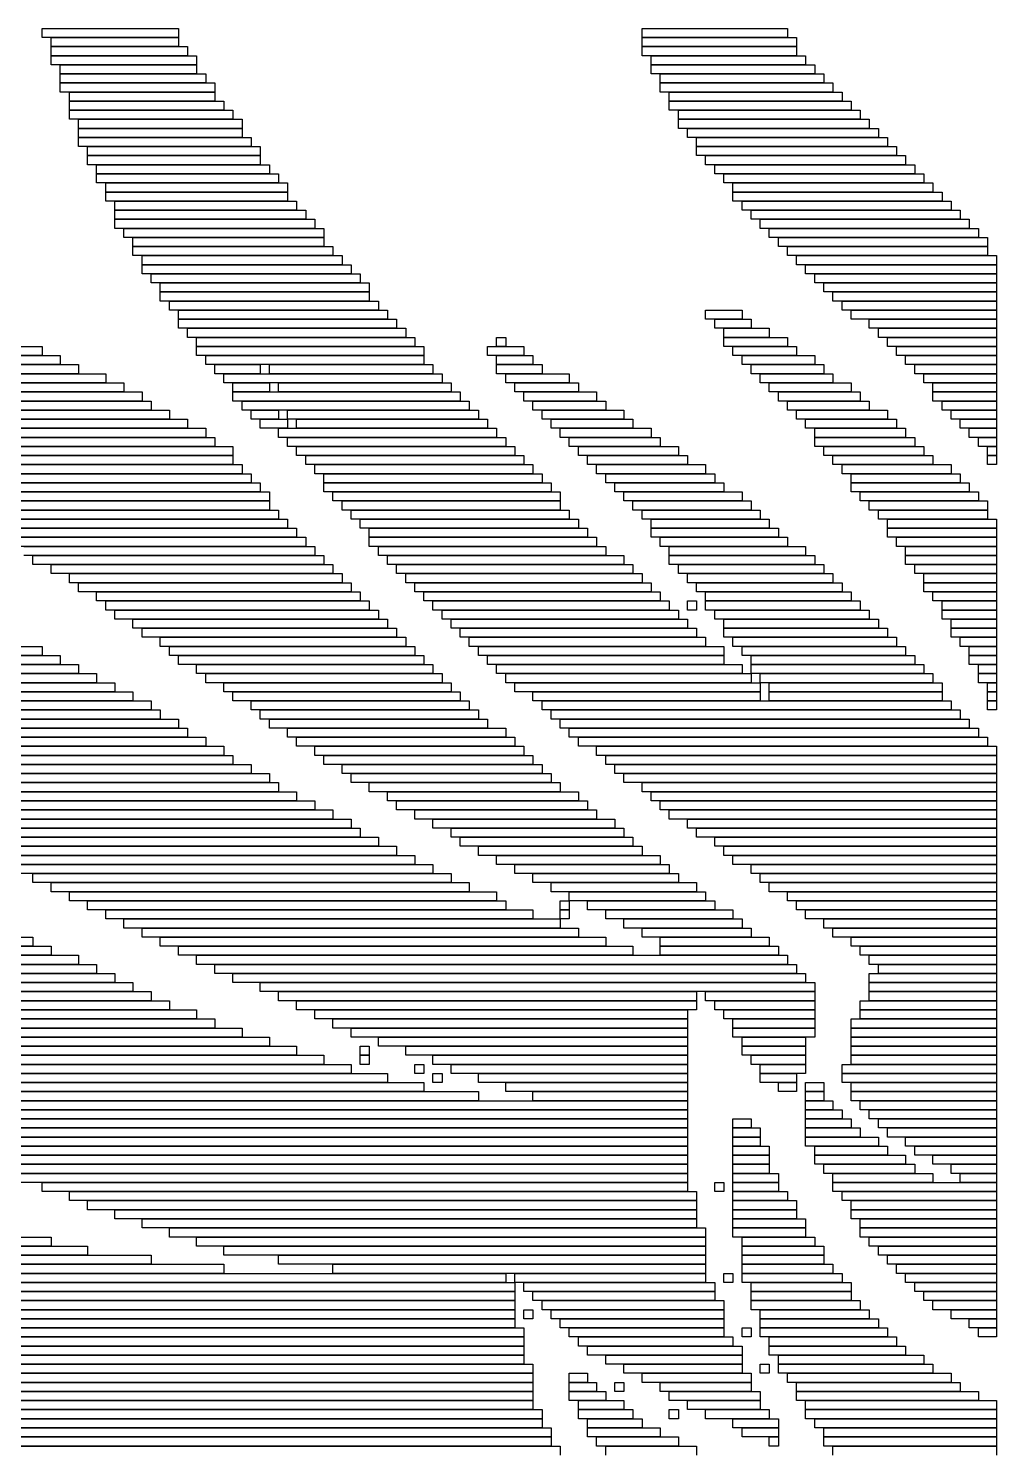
# Model space of a CAD drawing. Extents: x 394 to 649, y 295 to 744.
# Drawn here: x 542.5 to 649, y 587.5 to 744 of the extents above; entities that cross this region are included whole.
import ezdxf

# ---------------------------------------------------------------- set-up
doc = ezdxf.new("R2010")
doc.units = 0

msp = doc.modelspace()

# ---------------------------------------------------------------- linework, layer by layer
for p, q in [((544, 744), (559, 744)), ((544, 743), (544, 744)), ((559, 744), (559, 743)), ((610, 744), (626, 744)), ((610, 743), (610, 744)), ((626, 744), (626, 743)), ((559, 743), (544, 743)), ((545, 743), (559, 743)), ((545, 742), (545, 743)), ((559, 742), (545, 742)), ((545, 742), (560, 742)), ((545, 741), (545, 742)), ((559, 743), (559, 742)), ((560, 742), (560, 741)), ((626, 743), (610, 743)), ((610, 743), (627, 743)), ((610, 742), (610, 743)), ((627, 742), (610, 742)), ((610, 742), (627, 742)), ((610, 741), (610, 742)), ((627, 743), (627, 742)), ((627, 742), (627, 741)), ((560, 741), (545, 741)), ((545, 741), (561, 741)), ((545, 740), (545, 741)), ((561, 741), (561, 740)), ((627, 741), (610, 741)), ((611, 741), (628, 741)), ((611, 740), (611, 741)), ((628, 741), (628, 740)), ((561, 740), (545, 740)), ((546, 740), (561, 740)), ((546, 739), (546, 740)), ((561, 739), (546, 739)), ((546, 739), (562, 739)), ((546, 738), (546, 739)), ((561, 740), (561, 739)), ((562, 739), (562, 738)), ((628, 740), (611, 740)), ((611, 740), (629, 740)), ((611, 739), (611, 740)), ((629, 739), (611, 739)), ((612, 739), (630, 739)), ((612, 738), (612, 739)), ((629, 740), (629, 739)), ((630, 739), (630, 738)), ((562, 738), (546, 738)), ((546, 738), (563, 738)), ((546, 737), (546, 738)), ((563, 738), (563, 737)), ((630, 738), (612, 738)), ((612, 738), (631, 738)), ((612, 737), (612, 738)), ((631, 738), (631, 737)), ((563, 737), (546, 737)), ((547, 737), (563, 737)), ((547, 736), (547, 737)), ((563, 736), (547, 736)), ((547, 736), (564, 736)), ((547, 735), (547, 736)), ((563, 737), (563, 736)), ((564, 736), (564, 735)), ((631, 737), (612, 737)), ((613, 737), (632, 737)), ((613, 736), (613, 737)), ((632, 736), (613, 736)), ((613, 736), (633, 736)), ((613, 735), (613, 736)), ((632, 737), (632, 736)), ((633, 736), (633, 735)), ((564, 735), (547, 735)), ((547, 735), (565, 735)), ((547, 734), (547, 735)), ((565, 734), (547, 734)), ((548, 734), (566, 734)), ((548, 733), (548, 734)), ((565, 735), (565, 734)), ((566, 734), (566, 733)), ((633, 735), (613, 735)), ((614, 735), (634, 735)), ((614, 734), (614, 735)), ((634, 734), (614, 734)), ((614, 734), (635, 734)), ((614, 733), (614, 734)), ((634, 735), (634, 734)), ((635, 734), (635, 733)), ((566, 733), (548, 733)), ((548, 733), (566, 733)), ((548, 732), (548, 733)), ((566, 733), (566, 732)), ((635, 733), (614, 733)), ((615, 733), (636, 733)), ((615, 732), (615, 733)), ((636, 733), (636, 732)), ((566, 732), (548, 732)), ((548, 732), (567, 732)), ((548, 731), (548, 732)), ((567, 731), (548, 731)), ((549, 731), (568, 731)), ((549, 730), (549, 731)), ((567, 732), (567, 731)), ((568, 731), (568, 730)), ((636, 732), (615, 732)), ((616, 732), (637, 732)), ((616, 731), (616, 732)), ((637, 731), (616, 731)), ((616, 731), (638, 731)), ((616, 730), (616, 731)), ((637, 732), (637, 731)), ((638, 731), (638, 730)), ((568, 730), (549, 730)), ((549, 730), (568, 730)), ((549, 729), (549, 730)), ((568, 730), (568, 729)), ((638, 730), (616, 730)), ((617, 730), (639, 730)), ((617, 729), (617, 730)), ((639, 730), (639, 729)), ((568, 729), (549, 729)), ((550, 729), (569, 729)), ((550, 728), (550, 729)), ((569, 728), (550, 728)), ((550, 728), (570, 728)), ((550, 727), (550, 728)), ((569, 729), (569, 728)), ((570, 728), (570, 727)), ((639, 729), (617, 729)), ((618, 729), (640, 729)), ((618, 728), (618, 729)), ((640, 728), (618, 728)), ((619, 728), (641, 728)), ((619, 727), (619, 728)), ((640, 729), (640, 728)), ((641, 728), (641, 727)), ((570, 727), (550, 727)), ((551, 727), (571, 727)), ((551, 726), (551, 727)), ((571, 727), (571, 726)), ((641, 727), (619, 727)), ((620, 727), (642, 727)), ((620, 726), (620, 727)), ((642, 727), (642, 726)), ((571, 726), (551, 726)), ((551, 726), (571, 726)), ((551, 725), (551, 726)), ((571, 725), (551, 725)), ((552, 725), (572, 725)), ((552, 724), (552, 725)), ((571, 726), (571, 725)), ((572, 725), (572, 724)), ((642, 726), (620, 726)), ((620, 726), (643, 726)), ((620, 725), (620, 726)), ((643, 725), (620, 725)), ((621, 725), (644, 725)), ((621, 724), (621, 725)), ((643, 726), (643, 725)), ((644, 725), (644, 724)), ((572, 724), (552, 724)), ((552, 724), (573, 724)), ((552, 723), (552, 724)), ((573, 724), (573, 723)), ((644, 724), (621, 724)), ((622, 724), (645, 724)), ((622, 723), (622, 724)), ((645, 724), (645, 723)), ((573, 723), (552, 723)), ((552, 723), (574, 723)), ((552, 722), (552, 723)), ((574, 722), (552, 722)), ((553, 722), (575, 722)), ((553, 721), (553, 722)), ((574, 723), (574, 722)), ((575, 722), (575, 721)), ((645, 723), (622, 723)), ((623, 723), (646, 723)), ((623, 722), (623, 723)), ((646, 722), (623, 722)), ((624, 722), (647, 722)), ((624, 721), (624, 722)), ((646, 723), (646, 722)), ((647, 722), (647, 721)), ((575, 721), (553, 721)), ((554, 721), (575, 721)), ((554, 720), (554, 721)), ((575, 720), (554, 720)), ((554, 720), (576, 720)), ((554, 719), (554, 720)), ((575, 721), (575, 720)), ((576, 720), (576, 719)), ((647, 721), (624, 721)), ((625, 721), (648, 721)), ((625, 720), (625, 721)), ((648, 720), (625, 720)), ((626, 720), (648, 720)), ((626, 719), (626, 720)), ((648, 721), (648, 720)), ((648, 720), (648, 719)), ((576, 719), (554, 719)), ((555, 719), (577, 719)), ((555, 718), (555, 719)), ((577, 719), (577, 718)), ((648, 719), (626, 719)), ((627, 719), (649, 719)), ((627, 718), (627, 719)), ((649, 719), (649, 718)), ((577, 718), (555, 718)), ((555, 718), (578, 718)), ((555, 717), (555, 718)), ((578, 717), (555, 717)), ((556, 717), (579, 717)), ((556, 716), (556, 717)), ((578, 718), (578, 717)), ((579, 717), (579, 716)), ((649, 718), (627, 718)), ((628, 718), (649, 718)), ((628, 717), (628, 718)), ((649, 717), (628, 717)), ((629, 717), (649, 717)), ((629, 716), (629, 717)), ((649, 718), (649, 717)), ((649, 717), (649, 716)), ((579, 716), (556, 716)), ((557, 716), (580, 716)), ((557, 715), (557, 716)), ((580, 716), (580, 715)), ((649, 716), (629, 716)), ((630, 716), (649, 716)), ((630, 715), (630, 716)), ((649, 716), (649, 715)), ((580, 715), (557, 715)), ((557, 715), (580, 715)), ((557, 714), (557, 715)), ((580, 714), (557, 714)), ((558, 714), (581, 714)), ((558, 713), (558, 714)), ((580, 715), (580, 714)), ((581, 714), (581, 713)), ((649, 715), (630, 715)), ((631, 715), (649, 715)), ((631, 714), (631, 715)), ((649, 714), (631, 714)), ((632, 714), (649, 714)), ((632, 713), (632, 714)), ((649, 715), (649, 714)), ((649, 714), (649, 713)), ((581, 713), (558, 713)), ((559, 713), (582, 713)), ((559, 712), (559, 713)), ((582, 713), (582, 712)), ((617, 713), (621, 713)), ((617, 712), (617, 713)), ((621, 713), (621, 712)), ((649, 713), (632, 713)), ((633, 713), (649, 713)), ((633, 712), (633, 713)), ((649, 713), (649, 712)), ((582, 712), (559, 712)), ((559, 712), (583, 712)), ((559, 711), (559, 712)), ((583, 711), (559, 711)), ((560, 711), (584, 711)), ((560, 710), (560, 711)), ((583, 712), (583, 711)), ((584, 711), (584, 710)), ((621, 712), (617, 712)), ((618, 712), (622, 712)), ((618, 711), (618, 712)), ((622, 711), (618, 711)), ((619, 711), (624, 711)), ((619, 710), (619, 711)), ((622, 712), (622, 711)), ((624, 711), (624, 710)), ((649, 712), (633, 712)), ((635, 712), (649, 712)), ((635, 711), (635, 712)), ((649, 711), (635, 711)), ((636, 711), (649, 711)), ((636, 710), (636, 711)), ((649, 712), (649, 711)), ((649, 711), (649, 710)), ((503, 709), (544, 709)), ((544, 709), (544, 708)), ((584, 710), (560, 710)), ((561, 710), (585, 710)), ((561, 709), (561, 710)), ((585, 709), (561, 709)), ((561, 709), (586, 709)), ((561, 708), (561, 709)), ((585, 710), (585, 709)), ((586, 709), (586, 708)), ((593, 709), (597, 709)), ((593, 708), (593, 709)), ((594, 710), (595, 710)), ((594, 709), (594, 710)), ((595, 709), (594, 709)), ((595, 710), (595, 709)), ((597, 709), (597, 708)), ((624, 710), (619, 710)), ((619, 710), (626, 710)), ((619, 709), (619, 710)), ((626, 709), (619, 709)), ((620, 709), (627, 709)), ((620, 708), (620, 709)), ((626, 710), (626, 709)), ((627, 709), (627, 708)), ((649, 710), (636, 710)), ((637, 710), (649, 710)), ((637, 709), (637, 710)), ((649, 709), (637, 709)), ((638, 709), (649, 709)), ((638, 708), (638, 709)), ((649, 710), (649, 709)), ((649, 709), (649, 708)), ((544, 708), (503, 708)), ((505, 708), (546, 708)), ((546, 708), (546, 707)), ((586, 708), (561, 708)), ((562, 708), (586, 708)), ((562, 707), (562, 708)), ((586, 708), (586, 707)), ((597, 708), (593, 708)), ((594, 708), (598, 708)), ((594, 707), (594, 708)), ((598, 708), (598, 707)), ((627, 708), (620, 708)), ((621, 708), (629, 708)), ((621, 707), (621, 708)), ((629, 708), (629, 707)), ((649, 708), (638, 708)), ((639, 708), (649, 708)), ((639, 707), (639, 708)), ((649, 708), (649, 707)), ((546, 707), (505, 707)), ((507, 707), (548, 707)), ((548, 706), (507, 706)), ((509, 706), (551, 706)), ((548, 707), (548, 706)), ((551, 706), (551, 705)), ((586, 707), (562, 707)), ((563, 707), (568, 707)), ((563, 706), (563, 707)), ((568, 706), (563, 706)), ((564, 706), (588, 706)), ((564, 705), (564, 706)), ((568, 707), (568, 706)), ((569, 707), (587, 707)), ((569, 706), (569, 707)), ((587, 706), (569, 706)), ((587, 707), (587, 706)), ((588, 706), (588, 705)), ((598, 707), (594, 707)), ((594, 707), (599, 707)), ((594, 706), (594, 707)), ((599, 706), (594, 706)), ((595, 706), (602, 706)), ((595, 705), (595, 706)), ((599, 707), (599, 706)), ((602, 706), (602, 705)), ((629, 707), (621, 707)), ((622, 707), (630, 707)), ((622, 706), (622, 707)), ((630, 706), (622, 706)), ((623, 706), (631, 706)), ((623, 705), (623, 706)), ((630, 707), (630, 706)), ((631, 706), (631, 705)), ((649, 707), (639, 707)), ((640, 707), (649, 707)), ((640, 706), (640, 707)), ((649, 706), (640, 706)), ((641, 706), (649, 706)), ((641, 705), (641, 706)), ((649, 707), (649, 706)), ((649, 706), (649, 705)), ((551, 705), (509, 705)), ((511, 705), (553, 705)), ((553, 705), (553, 704)), ((588, 705), (564, 705)), ((565, 705), (569, 705)), ((565, 704), (565, 705)), ((569, 705), (569, 704)), ((570, 705), (589, 705)), ((570, 704), (570, 705)), ((589, 705), (589, 704)), ((602, 705), (595, 705)), ((596, 705), (603, 705)), ((596, 704), (596, 705)), ((603, 705), (603, 704)), ((631, 705), (623, 705)), ((624, 705), (633, 705)), ((624, 704), (624, 705)), ((633, 705), (633, 704)), ((649, 705), (641, 705)), ((642, 705), (649, 705)), ((642, 704), (642, 705)), ((649, 705), (649, 704)), ((553, 704), (511, 704)), ((513, 704), (555, 704)), ((555, 703), (513, 703)), ((514, 703), (556, 703)), ((555, 704), (555, 703)), ((556, 703), (556, 702)), ((569, 704), (565, 704)), ((565, 704), (590, 704)), ((565, 703), (565, 704)), ((590, 703), (565, 703)), ((566, 703), (591, 703)), ((566, 702), (566, 703)), ((589, 704), (570, 704)), ((590, 704), (590, 703)), ((591, 703), (591, 702)), ((603, 704), (596, 704)), ((597, 704), (605, 704)), ((597, 703), (597, 704)), ((605, 703), (597, 703)), ((598, 703), (606, 703)), ((598, 702), (598, 703)), ((605, 704), (605, 703)), ((606, 703), (606, 702)), ((633, 704), (624, 704)), ((625, 704), (634, 704)), ((625, 703), (625, 704)), ((634, 703), (625, 703)), ((626, 703), (635, 703)), ((626, 702), (626, 703)), ((634, 704), (634, 703)), ((635, 703), (635, 702)), ((649, 704), (642, 704)), ((642, 704), (649, 704)), ((642, 703), (642, 704)), ((649, 703), (642, 703)), ((643, 703), (649, 703)), ((643, 702), (643, 703)), ((649, 704), (649, 703)), ((649, 703), (649, 702)), ((556, 702), (514, 702)), ((516, 702), (558, 702)), ((558, 702), (558, 701)), ((591, 702), (566, 702)), ((567, 702), (570, 702)), ((567, 701), (567, 702)), ((570, 702), (570, 701)), ((571, 702), (592, 702)), ((571, 701), (571, 702)), ((592, 702), (592, 701)), ((606, 702), (598, 702)), ((599, 702), (608, 702)), ((599, 701), (599, 702)), ((608, 702), (608, 701)), ((635, 702), (626, 702)), ((627, 702), (637, 702)), ((627, 701), (627, 702)), ((637, 702), (637, 701)), ((649, 702), (643, 702)), ((644, 702), (649, 702)), ((644, 701), (644, 702)), ((649, 702), (649, 701)), ((558, 701), (516, 701)), ((518, 701), (560, 701)), ((560, 700), (518, 700)), ((520, 700), (562, 700)), ((560, 701), (560, 700)), ((562, 700), (562, 699)), ((570, 701), (567, 701)), ((568, 701), (571, 701)), ((568, 700), (568, 701)), ((571, 700), (568, 700)), ((570, 700), (594, 700)), ((570, 699), (570, 700)), ((592, 701), (571, 701)), ((571, 701), (571, 700)), ((572, 701), (593, 701)), ((572, 700), (572, 701)), ((593, 700), (572, 700)), ((593, 701), (593, 700)), ((594, 700), (594, 699)), ((608, 701), (599, 701)), ((600, 701), (609, 701)), ((600, 700), (600, 701)), ((609, 700), (600, 700)), ((601, 700), (611, 700)), ((601, 699), (601, 700)), ((609, 701), (609, 700)), ((611, 700), (611, 699)), ((637, 701), (627, 701)), ((628, 701), (638, 701)), ((628, 700), (628, 701)), ((638, 700), (628, 700)), ((629, 700), (639, 700)), ((629, 699), (629, 700)), ((638, 701), (638, 700)), ((639, 700), (639, 699)), ((649, 701), (644, 701)), ((645, 701), (649, 701)), ((645, 700), (645, 701)), ((649, 700), (645, 700)), ((646, 700), (649, 700)), ((646, 699), (646, 700)), ((649, 701), (649, 700)), ((649, 700), (649, 699)), ((562, 699), (520, 699)), ((522, 699), (563, 699)), ((563, 698), (522, 698)), ((524, 698), (565, 698)), ((563, 699), (563, 698)), ((565, 698), (565, 697)), ((594, 699), (570, 699)), ((571, 699), (595, 699)), ((571, 698), (571, 699)), ((595, 698), (571, 698)), ((572, 698), (596, 698)), ((572, 697), (572, 698)), ((595, 699), (595, 698)), ((596, 698), (596, 697)), ((611, 699), (601, 699)), ((602, 699), (612, 699)), ((602, 698), (602, 699)), ((612, 698), (602, 698)), ((603, 698), (614, 698)), ((603, 697), (603, 698)), ((612, 699), (612, 698)), ((614, 698), (614, 697)), ((639, 699), (629, 699)), ((629, 699), (640, 699)), ((629, 698), (629, 699)), ((640, 698), (629, 698)), ((630, 698), (641, 698)), ((630, 697), (630, 698)), ((640, 699), (640, 698)), ((641, 698), (641, 697)), ((649, 699), (646, 699)), ((647, 699), (649, 699)), ((647, 698), (647, 699)), ((649, 698), (647, 698)), ((648, 698), (649, 698)), ((648, 697), (648, 698)), ((649, 699), (649, 698)), ((649, 698), (649, 697)), ((565, 697), (524, 697)), ((525, 697), (565, 697)), ((565, 697), (565, 696)), ((596, 697), (572, 697)), ((573, 697), (597, 697)), ((573, 696), (573, 697)), ((597, 697), (597, 696)), ((614, 697), (603, 697)), ((604, 697), (615, 697)), ((604, 696), (604, 697)), ((615, 697), (615, 696)), ((641, 697), (630, 697)), ((631, 697), (642, 697)), ((631, 696), (631, 697)), ((642, 697), (642, 696)), ((649, 697), (648, 697)), ((648, 697), (649, 697)), ((648, 696), (648, 697)), ((649, 697), (649, 696)), ((565, 696), (525, 696)), ((527, 696), (566, 696)), ((566, 695), (527, 695)), ((529, 695), (567, 695)), ((566, 696), (566, 695)), ((567, 695), (567, 694)), ((597, 696), (573, 696)), ((574, 696), (598, 696)), ((574, 695), (574, 696)), ((598, 695), (574, 695)), ((575, 695), (599, 695)), ((575, 694), (575, 695)), ((598, 696), (598, 695)), ((599, 695), (599, 694)), ((615, 696), (604, 696)), ((605, 696), (617, 696)), ((605, 695), (605, 696)), ((617, 695), (605, 695)), ((606, 695), (618, 695)), ((606, 694), (606, 695)), ((617, 696), (617, 695)), ((618, 695), (618, 694)), ((642, 696), (631, 696)), ((632, 696), (644, 696)), ((632, 695), (632, 696)), ((644, 695), (632, 695)), ((633, 695), (645, 695)), ((633, 694), (633, 695)), ((644, 696), (644, 695)), ((645, 695), (645, 694)), ((649, 696), (648, 696)), ((567, 694), (529, 694)), ((530, 694), (568, 694)), ((568, 694), (568, 693)), ((599, 694), (575, 694)), ((575, 694), (600, 694)), ((575, 693), (575, 694)), ((600, 694), (600, 693)), ((618, 694), (606, 694)), ((607, 694), (619, 694)), ((607, 693), (607, 694)), ((619, 694), (619, 693)), ((645, 694), (633, 694)), ((633, 694), (646, 694)), ((633, 693), (633, 694)), ((646, 694), (646, 693)), ((568, 693), (530, 693)), ((532, 693), (569, 693)), ((569, 692), (532, 692)), ((534, 692), (569, 692)), ((569, 693), (569, 692)), ((569, 692), (569, 691)), ((600, 693), (575, 693)), ((576, 693), (601, 693)), ((576, 692), (576, 693)), ((601, 692), (576, 692)), ((577, 692), (601, 692)), ((577, 691), (577, 692)), ((601, 693), (601, 692)), ((601, 692), (601, 691)), ((619, 693), (607, 693)), ((608, 693), (621, 693)), ((608, 692), (608, 693)), ((621, 692), (608, 692)), ((609, 692), (622, 692)), ((609, 691), (609, 692)), ((621, 693), (621, 692)), ((622, 692), (622, 691)), ((646, 693), (633, 693)), ((634, 693), (647, 693)), ((634, 692), (634, 693)), ((647, 692), (634, 692)), ((635, 692), (648, 692)), ((635, 691), (635, 692)), ((647, 693), (647, 692)), ((648, 692), (648, 691)), ((569, 691), (534, 691)), ((536, 691), (570, 691)), ((570, 691), (570, 690)), ((601, 691), (577, 691)), ((578, 691), (602, 691)), ((578, 690), (578, 691)), ((602, 691), (602, 690)), ((622, 691), (609, 691)), ((610, 691), (623, 691)), ((610, 690), (610, 691)), ((623, 691), (623, 690)), ((648, 691), (635, 691)), ((636, 691), (648, 691)), ((636, 690), (636, 691)), ((648, 691), (648, 690)), ((570, 690), (536, 690)), ((537, 690), (571, 690)), ((571, 689), (537, 689)), ((539, 689), (572, 689)), ((571, 690), (571, 689)), ((572, 689), (572, 688)), ((602, 690), (578, 690)), ((579, 690), (603, 690)), ((579, 689), (579, 690)), ((603, 689), (579, 689)), ((580, 689), (604, 689)), ((580, 688), (580, 689)), ((603, 690), (603, 689)), ((604, 689), (604, 688)), ((623, 690), (610, 690)), ((611, 690), (624, 690)), ((611, 689), (611, 690)), ((624, 689), (611, 689)), ((611, 689), (625, 689)), ((611, 688), (611, 689)), ((624, 690), (624, 689)), ((625, 689), (625, 688)), ((648, 690), (636, 690)), ((637, 690), (649, 690)), ((637, 689), (637, 690)), ((649, 689), (637, 689)), ((637, 689), (649, 689)), ((637, 688), (637, 689)), ((649, 690), (649, 689)), ((649, 689), (649, 688)), ((572, 688), (539, 688)), ((540, 688), (573, 688)), ((573, 688), (573, 687)), ((604, 688), (580, 688)), ((580, 688), (605, 688)), ((580, 687), (580, 688)), ((605, 688), (605, 687)), ((625, 688), (611, 688)), ((612, 688), (626, 688)), ((612, 687), (612, 688)), ((626, 688), (626, 687)), ((649, 688), (637, 688)), ((638, 688), (649, 688)), ((638, 687), (638, 688)), ((649, 688), (649, 687)), ((573, 687), (540, 687)), ((542, 687), (574, 687)), ((574, 686), (542, 686)), ((543, 686), (575, 686)), ((543, 685), (543, 686)), ((574, 687), (574, 686)), ((575, 686), (575, 685)), ((605, 687), (580, 687)), ((581, 687), (606, 687)), ((581, 686), (581, 687)), ((606, 686), (581, 686)), ((582, 686), (608, 686)), ((582, 685), (582, 686)), ((606, 687), (606, 686)), ((608, 686), (608, 685)), ((626, 687), (612, 687)), ((613, 687), (628, 687)), ((613, 686), (613, 687)), ((628, 686), (613, 686)), ((613, 686), (629, 686)), ((613, 685), (613, 686)), ((628, 687), (628, 686)), ((629, 686), (629, 685)), ((649, 687), (638, 687)), ((639, 687), (649, 687)), ((639, 686), (639, 687)), ((649, 686), (639, 686)), ((639, 686), (649, 686)), ((639, 685), (639, 686)), ((649, 687), (649, 686)), ((649, 686), (649, 685)), ((575, 685), (543, 685)), ((545, 685), (576, 685)), ((545, 684), (545, 685)), ((576, 684), (545, 684)), ((547, 684), (577, 684)), ((547, 683), (547, 684)), ((576, 685), (576, 684)), ((577, 684), (577, 683)), ((608, 685), (582, 685)), ((583, 685), (609, 685)), ((583, 684), (583, 685)), ((609, 684), (583, 684)), ((584, 684), (610, 684)), ((584, 683), (584, 684)), ((609, 685), (609, 684)), ((610, 684), (610, 683)), ((629, 685), (613, 685)), ((614, 685), (630, 685)), ((614, 684), (614, 685)), ((630, 684), (614, 684)), ((615, 684), (631, 684)), ((615, 683), (615, 684)), ((630, 685), (630, 684)), ((631, 684), (631, 683)), ((649, 685), (639, 685)), ((640, 685), (649, 685)), ((640, 684), (640, 685)), ((649, 684), (640, 684)), ((641, 684), (649, 684)), ((641, 683), (641, 684)), ((649, 685), (649, 684)), ((649, 684), (649, 683)), ((577, 683), (547, 683)), ((548, 683), (578, 683)), ((548, 682), (548, 683)), ((578, 683), (578, 682)), ((610, 683), (584, 683)), ((585, 683), (611, 683)), ((585, 682), (585, 683)), ((611, 683), (611, 682)), ((631, 683), (615, 683)), ((616, 683), (632, 683)), ((616, 682), (616, 683)), ((632, 683), (632, 682)), ((649, 683), (641, 683)), ((641, 683), (649, 683)), ((641, 682), (641, 683)), ((649, 683), (649, 682)), ((578, 682), (548, 682)), ((550, 682), (579, 682)), ((550, 681), (550, 682)), ((579, 681), (550, 681)), ((551, 681), (580, 681)), ((551, 680), (551, 681)), ((579, 682), (579, 681)), ((580, 681), (580, 680)), ((611, 682), (585, 682)), ((586, 682), (612, 682)), ((586, 681), (586, 682)), ((612, 681), (586, 681)), ((587, 681), (613, 681)), ((587, 680), (587, 681)), ((612, 682), (612, 681)), ((613, 681), (613, 680)), ((615, 681), (616, 681)), ((615, 680), (615, 681)), ((632, 682), (616, 682)), ((616, 681), (616, 680)), ((617, 682), (633, 682)), ((617, 681), (617, 682)), ((633, 681), (617, 681)), ((617, 681), (634, 681)), ((617, 680), (617, 681)), ((633, 682), (633, 681)), ((634, 681), (634, 680)), ((649, 682), (641, 682)), ((642, 682), (649, 682)), ((642, 681), (642, 682)), ((649, 681), (642, 681)), ((643, 681), (649, 681)), ((643, 680), (643, 681)), ((649, 682), (649, 681)), ((649, 681), (649, 680)), ((580, 680), (551, 680)), ((552, 680), (581, 680)), ((552, 679), (552, 680)), ((581, 680), (581, 679)), ((613, 680), (587, 680)), ((588, 680), (614, 680)), ((588, 679), (588, 680)), ((614, 680), (614, 679)), ((616, 680), (615, 680)), ((634, 680), (617, 680)), ((618, 680), (635, 680)), ((618, 679), (618, 680)), ((635, 680), (635, 679)), ((649, 680), (643, 680)), ((643, 680), (649, 680)), ((643, 679), (643, 680)), ((649, 680), (649, 679)), ((581, 679), (552, 679)), ((554, 679), (582, 679)), ((554, 678), (554, 679)), ((582, 678), (554, 678)), ((555, 678), (583, 678)), ((555, 677), (555, 678)), ((582, 679), (582, 678)), ((583, 678), (583, 677)), ((614, 679), (588, 679)), ((589, 679), (615, 679)), ((589, 678), (589, 679)), ((615, 678), (589, 678)), ((590, 678), (616, 678)), ((590, 677), (590, 678)), ((615, 679), (615, 678)), ((616, 678), (616, 677)), ((635, 679), (618, 679)), ((619, 679), (636, 679)), ((619, 678), (619, 679)), ((636, 678), (619, 678)), ((619, 678), (637, 678)), ((619, 677), (619, 678)), ((636, 679), (636, 678)), ((637, 678), (637, 677)), ((649, 679), (643, 679)), ((644, 679), (649, 679)), ((644, 678), (644, 679)), ((649, 678), (644, 678)), ((644, 678), (649, 678)), ((644, 677), (644, 678)), ((649, 679), (649, 678)), ((649, 678), (649, 677)), ((583, 677), (555, 677)), ((557, 677), (584, 677)), ((557, 676), (557, 677)), ((584, 677), (584, 676)), ((616, 677), (590, 677)), ((591, 677), (617, 677)), ((591, 676), (591, 677)), ((617, 677), (617, 676)), ((637, 677), (619, 677)), ((620, 677), (638, 677)), ((620, 676), (620, 677)), ((638, 677), (638, 676)), ((649, 677), (644, 677)), ((645, 677), (649, 677)), ((645, 676), (645, 677)), ((649, 677), (649, 676)), ((464, 676), (544, 676)), ((544, 675), (464, 675)), ((466, 675), (546, 675)), ((544, 676), (544, 675)), ((546, 675), (546, 674)), ((584, 676), (557, 676)), ((558, 676), (585, 676)), ((558, 675), (558, 676)), ((585, 675), (558, 675)), ((559, 675), (586, 675)), ((559, 674), (559, 675)), ((585, 676), (585, 675)), ((586, 675), (586, 674)), ((617, 676), (591, 676)), ((592, 676), (619, 676)), ((592, 675), (592, 676)), ((619, 675), (592, 675)), ((593, 675), (619, 675)), ((593, 674), (593, 675)), ((619, 676), (619, 675)), ((619, 675), (619, 674)), ((638, 676), (620, 676)), ((621, 676), (639, 676)), ((621, 675), (621, 676)), ((639, 675), (621, 675)), ((622, 675), (640, 675)), ((622, 674), (622, 675)), ((639, 676), (639, 675)), ((640, 675), (640, 674)), ((649, 676), (645, 676)), ((646, 676), (649, 676)), ((646, 675), (646, 676)), ((649, 675), (646, 675)), ((646, 675), (649, 675)), ((646, 674), (646, 675)), ((649, 676), (649, 675)), ((649, 675), (649, 674)), ((546, 674), (466, 674)), ((469, 674), (548, 674)), ((548, 673), (469, 673)), ((472, 673), (550, 673)), ((548, 674), (548, 673)), ((550, 673), (550, 672)), ((586, 674), (559, 674)), ((561, 674), (587, 674)), ((561, 673), (561, 674)), ((587, 673), (561, 673)), ((562, 673), (588, 673)), ((562, 672), (562, 673)), ((587, 674), (587, 673)), ((588, 673), (588, 672)), ((619, 674), (593, 674)), ((594, 674), (621, 674)), ((594, 673), (594, 674)), ((621, 673), (594, 673)), ((595, 673), (622, 673)), ((595, 672), (595, 673)), ((621, 674), (621, 673)), ((640, 674), (622, 674)), ((622, 674), (641, 674)), ((622, 673), (622, 674)), ((641, 673), (622, 673)), ((622, 673), (622, 672)), ((623, 673), (642, 673)), ((623, 672), (623, 673)), ((641, 674), (641, 673)), ((642, 673), (642, 672)), ((649, 674), (646, 674)), ((647, 674), (649, 674)), ((647, 673), (647, 674)), ((649, 673), (647, 673)), ((647, 673), (649, 673)), ((647, 672), (647, 673)), ((649, 674), (649, 673)), ((649, 673), (649, 672)), ((550, 672), (472, 672)), ((474, 672), (552, 672)), ((552, 672), (552, 671)), ((588, 672), (562, 672)), ((564, 672), (589, 672)), ((564, 671), (564, 672)), ((589, 672), (589, 671)), ((622, 672), (595, 672)), ((596, 672), (623, 672)), ((596, 671), (596, 672)), ((642, 672), (623, 672)), ((623, 672), (623, 671)), ((624, 672), (643, 672)), ((624, 671), (624, 672)), ((643, 672), (643, 671)), ((649, 672), (647, 672)), ((648, 672), (649, 672)), ((648, 671), (648, 672)), ((649, 672), (649, 671)), ((552, 671), (474, 671)), ((477, 671), (554, 671)), ((554, 670), (477, 670)), ((481, 670), (556, 670)), ((554, 671), (554, 670)), ((556, 670), (556, 669)), ((589, 671), (564, 671)), ((565, 671), (590, 671)), ((565, 670), (565, 671)), ((590, 670), (565, 670)), ((567, 670), (591, 670)), ((567, 669), (567, 670)), ((590, 671), (590, 670)), ((591, 670), (591, 669)), ((623, 671), (596, 671)), ((598, 671), (623, 671)), ((598, 670), (598, 671)), ((623, 670), (598, 670)), ((599, 670), (644, 670)), ((599, 669), (599, 670)), ((623, 671), (623, 670)), ((643, 671), (624, 671)), ((624, 671), (643, 671)), ((624, 670), (624, 671)), ((643, 670), (624, 670)), ((643, 671), (643, 670)), ((644, 670), (644, 669)), ((649, 671), (648, 671)), ((648, 671), (649, 671)), ((648, 670), (648, 671)), ((649, 670), (648, 670)), ((648, 670), (649, 670)), ((648, 669), (648, 670)), ((649, 671), (649, 670)), ((649, 670), (649, 669)), ((556, 669), (481, 669)), ((484, 669), (557, 669)), ((557, 669), (557, 668)), ((591, 669), (567, 669)), ((568, 669), (592, 669)), ((568, 668), (568, 669)), ((592, 669), (592, 668)), ((644, 669), (599, 669)), ((600, 669), (645, 669)), ((600, 668), (600, 669)), ((645, 669), (645, 668)), ((649, 669), (648, 669)), ((557, 668), (484, 668)), ((489, 668), (559, 668)), ((559, 667), (489, 667)), ((493, 667), (560, 667)), ((559, 668), (559, 667)), ((560, 667), (560, 666)), ((592, 668), (568, 668)), ((569, 668), (593, 668)), ((569, 667), (569, 668)), ((593, 667), (569, 667)), ((571, 667), (595, 667)), ((571, 666), (571, 667)), ((593, 668), (593, 667)), ((595, 667), (595, 666)), ((645, 668), (600, 668)), ((601, 668), (646, 668)), ((601, 667), (601, 668)), ((646, 667), (601, 667)), ((602, 667), (647, 667)), ((602, 666), (602, 667)), ((646, 668), (646, 667)), ((647, 667), (647, 666)), ((560, 666), (493, 666)), ((498, 666), (562, 666)), ((562, 666), (562, 665)), ((595, 666), (571, 666)), ((572, 666), (596, 666)), ((572, 665), (572, 666)), ((596, 666), (596, 665)), ((647, 666), (602, 666)), ((603, 666), (648, 666)), ((603, 665), (603, 666)), ((648, 666), (648, 665)), ((562, 665), (498, 665)), ((502, 665), (564, 665)), ((564, 664), (502, 664)), ((506, 664), (565, 664)), ((564, 665), (564, 664)), ((565, 664), (565, 663)), ((596, 665), (572, 665)), ((574, 665), (597, 665)), ((574, 664), (574, 665)), ((597, 664), (574, 664)), ((575, 664), (598, 664)), ((575, 663), (575, 664)), ((597, 665), (597, 664)), ((598, 664), (598, 663)), ((648, 665), (603, 665)), ((605, 665), (649, 665)), ((605, 664), (605, 665)), ((649, 664), (605, 664)), ((606, 664), (649, 664)), ((606, 663), (606, 664)), ((649, 665), (649, 664)), ((649, 664), (649, 663)), ((565, 663), (506, 663)), ((510, 663), (567, 663)), ((567, 662), (510, 662)), ((513, 662), (569, 662)), ((567, 663), (567, 662)), ((569, 662), (569, 661)), ((598, 663), (575, 663)), ((577, 663), (599, 663)), ((577, 662), (577, 663)), ((599, 662), (577, 662)), ((578, 662), (600, 662)), ((578, 661), (578, 662)), ((599, 663), (599, 662)), ((600, 662), (600, 661)), ((649, 663), (606, 663)), ((607, 663), (649, 663)), ((607, 662), (607, 663)), ((649, 662), (607, 662)), ((608, 662), (649, 662)), ((608, 661), (608, 662)), ((649, 663), (649, 662)), ((649, 662), (649, 661)), ((569, 661), (513, 661)), ((517, 661), (570, 661)), ((570, 661), (570, 660)), ((600, 661), (578, 661)), ((580, 661), (601, 661)), ((580, 660), (580, 661)), ((601, 661), (601, 660)), ((649, 661), (608, 661)), ((610, 661), (649, 661)), ((610, 660), (610, 661)), ((649, 661), (649, 660)), ((570, 660), (517, 660)), ((521, 660), (572, 660)), ((572, 659), (521, 659)), ((524, 659), (574, 659)), ((572, 660), (572, 659)), ((574, 659), (574, 658)), ((601, 660), (580, 660)), ((582, 660), (603, 660)), ((582, 659), (582, 660)), ((603, 659), (582, 659)), ((583, 659), (604, 659)), ((583, 658), (583, 659)), ((603, 660), (603, 659)), ((604, 659), (604, 658)), ((649, 660), (610, 660)), ((611, 660), (649, 660)), ((611, 659), (611, 660)), ((649, 659), (611, 659)), ((612, 659), (649, 659)), ((612, 658), (612, 659)), ((649, 660), (649, 659)), ((649, 659), (649, 658)), ((574, 658), (524, 658)), ((527, 658), (576, 658)), ((576, 658), (576, 657)), ((604, 658), (583, 658)), ((585, 658), (605, 658)), ((585, 657), (585, 658)), ((605, 658), (605, 657)), ((649, 658), (612, 658)), ((613, 658), (649, 658)), ((613, 657), (613, 658)), ((649, 658), (649, 657)), ((576, 657), (527, 657)), ((529, 657), (578, 657)), ((578, 656), (529, 656)), ((532, 656), (579, 656)), ((578, 657), (578, 656)), ((579, 656), (579, 655)), ((605, 657), (585, 657)), ((587, 657), (607, 657)), ((587, 656), (587, 657)), ((607, 656), (587, 656)), ((589, 656), (608, 656)), ((589, 655), (589, 656)), ((607, 657), (607, 656)), ((608, 656), (608, 655)), ((649, 657), (613, 657)), ((615, 657), (649, 657)), ((615, 656), (615, 657)), ((649, 656), (615, 656)), ((616, 656), (649, 656)), ((616, 655), (616, 656)), ((649, 657), (649, 656)), ((649, 656), (649, 655)), ((579, 655), (532, 655)), ((534, 655), (581, 655)), ((581, 655), (581, 654)), ((608, 655), (589, 655)), ((590, 655), (609, 655)), ((590, 654), (590, 655)), ((609, 655), (609, 654)), ((649, 655), (616, 655)), ((618, 655), (649, 655)), ((618, 654), (618, 655)), ((649, 655), (649, 654)), ((581, 654), (534, 654)), ((537, 654), (583, 654)), ((583, 653), (537, 653)), ((539, 653), (585, 653)), ((583, 654), (583, 653)), ((585, 653), (585, 652)), ((609, 654), (590, 654)), ((592, 654), (610, 654)), ((592, 653), (592, 654)), ((610, 653), (592, 653)), ((594, 653), (612, 653)), ((594, 652), (594, 653)), ((610, 654), (610, 653)), ((612, 653), (612, 652)), ((649, 654), (618, 654)), ((619, 654), (649, 654)), ((619, 653), (619, 654)), ((649, 653), (619, 653)), ((620, 653), (649, 653)), ((620, 652), (620, 653)), ((649, 654), (649, 653)), ((649, 653), (649, 652)), ((585, 652), (539, 652)), ((541, 652), (587, 652)), ((587, 652), (587, 651)), ((612, 652), (594, 652)), ((596, 652), (613, 652)), ((596, 651), (596, 652)), ((613, 652), (613, 651)), ((649, 652), (620, 652)), ((622, 652), (649, 652)), ((622, 651), (622, 652)), ((649, 652), (649, 651)), ((587, 651), (541, 651)), ((543, 651), (589, 651)), ((543, 650), (543, 651)), ((589, 650), (543, 650)), ((545, 650), (591, 650)), ((545, 649), (545, 650)), ((589, 651), (589, 650)), ((591, 650), (591, 649)), ((613, 651), (596, 651)), ((598, 651), (614, 651)), ((598, 650), (598, 651)), ((614, 650), (598, 650)), ((600, 650), (616, 650)), ((600, 649), (600, 650)), ((614, 651), (614, 650)), ((616, 650), (616, 649)), ((649, 651), (622, 651)), ((623, 651), (649, 651)), ((623, 650), (623, 651)), ((649, 650), (623, 650)), ((624, 650), (649, 650)), ((624, 649), (624, 650)), ((649, 651), (649, 650)), ((649, 650), (649, 649)), ((591, 649), (545, 649)), ((547, 649), (594, 649)), ((547, 648), (547, 649)), ((594, 648), (547, 648)), ((549, 648), (595, 648)), ((549, 647), (549, 648)), ((594, 649), (594, 648)), ((595, 648), (595, 647)), ((616, 649), (600, 649)), ((601, 648), (602, 648)), ((601, 647), (601, 648)), ((602, 649), (617, 649)), ((602, 648), (602, 649)), ((617, 648), (602, 648)), ((602, 648), (602, 647)), ((604, 648), (618, 648)), ((604, 647), (604, 648)), ((617, 649), (617, 648)), ((618, 648), (618, 647)), ((649, 649), (624, 649)), ((626, 649), (649, 649)), ((626, 648), (626, 649)), ((649, 648), (626, 648)), ((627, 648), (649, 648)), ((627, 647), (627, 648)), ((649, 649), (649, 648)), ((649, 648), (649, 647)), ((595, 647), (549, 647)), ((551, 647), (598, 647)), ((551, 646), (551, 647)), ((598, 647), (598, 646)), ((602, 647), (601, 647)), ((601, 647), (602, 647)), ((601, 646), (601, 647)), ((602, 647), (602, 646)), ((618, 647), (604, 647)), ((606, 647), (620, 647)), ((606, 646), (606, 647)), ((620, 647), (620, 646)), ((649, 647), (627, 647)), ((628, 647), (649, 647)), ((628, 646), (628, 647)), ((649, 647), (649, 646)), ((598, 646), (551, 646)), ((553, 646), (601, 646)), ((553, 645), (553, 646)), ((601, 645), (553, 645)), ((555, 645), (603, 645)), ((555, 644), (555, 645)), ((602, 646), (601, 646)), ((601, 646), (601, 645)), ((603, 645), (603, 644)), ((620, 646), (606, 646)), ((608, 646), (621, 646)), ((608, 645), (608, 646)), ((621, 645), (608, 645)), ((610, 645), (622, 645)), ((610, 644), (610, 645)), ((621, 646), (621, 645)), ((622, 645), (622, 644)), ((649, 646), (628, 646)), ((630, 646), (649, 646)), ((630, 645), (630, 646)), ((649, 645), (630, 645)), ((631, 645), (649, 645)), ((631, 644), (631, 645)), ((649, 646), (649, 645)), ((649, 645), (649, 644)), ((416, 644), (543, 644)), ((543, 644), (543, 643)), ((603, 644), (555, 644)), ((557, 644), (606, 644)), ((557, 643), (557, 644)), ((606, 644), (606, 643)), ((622, 644), (610, 644)), ((612, 644), (624, 644)), ((612, 643), (612, 644)), ((624, 644), (624, 643)), ((649, 644), (631, 644)), ((633, 644), (649, 644)), ((633, 643), (633, 644)), ((649, 644), (649, 643)), ((543, 643), (416, 643)), ((418, 643), (545, 643)), ((545, 642), (418, 642)), ((419, 642), (548, 642)), ((545, 643), (545, 642)), ((548, 642), (548, 641)), ((606, 643), (557, 643)), ((559, 643), (609, 643)), ((559, 642), (559, 643)), ((609, 642), (559, 642)), ((561, 642), (626, 642)), ((561, 641), (561, 642)), ((609, 643), (609, 642)), ((624, 643), (612, 643)), ((612, 643), (625, 643)), ((612, 642), (612, 643)), ((625, 642), (612, 642)), ((625, 643), (625, 642)), ((626, 642), (626, 641)), ((649, 643), (633, 643)), ((634, 643), (649, 643)), ((634, 642), (634, 643)), ((649, 642), (634, 642)), ((635, 642), (649, 642)), ((635, 641), (635, 642)), ((649, 643), (649, 642)), ((649, 642), (649, 641)), ((548, 641), (419, 641)), ((420, 641), (550, 641)), ((550, 641), (550, 640)), ((626, 641), (561, 641)), ((563, 641), (627, 641)), ((563, 640), (563, 641)), ((627, 641), (627, 640)), ((649, 641), (635, 641)), ((636, 641), (649, 641)), ((636, 640), (636, 641)), ((649, 641), (649, 640)), ((550, 640), (420, 640)), ((422, 640), (552, 640)), ((552, 639), (422, 639)), ((423, 639), (554, 639)), ((552, 640), (552, 639)), ((554, 639), (554, 638)), ((627, 640), (563, 640)), ((565, 640), (628, 640)), ((565, 639), (565, 640)), ((628, 639), (565, 639)), ((568, 639), (629, 639)), ((568, 638), (568, 639)), ((628, 640), (628, 639)), ((629, 639), (629, 638)), ((635, 640), (649, 640)), ((635, 639), (635, 640)), ((649, 639), (635, 639)), ((635, 639), (649, 639)), ((635, 638), (635, 639)), ((649, 640), (636, 640)), ((649, 640), (649, 639)), ((649, 639), (649, 638)), ((554, 638), (423, 638)), ((425, 638), (556, 638)), ((556, 637), (425, 637)), ((427, 637), (558, 637)), ((556, 638), (556, 637)), ((558, 637), (558, 636)), ((629, 638), (568, 638)), ((570, 638), (616, 638)), ((570, 637), (570, 638)), ((616, 637), (570, 637)), ((572, 637), (616, 637)), ((572, 636), (572, 637)), ((616, 638), (616, 637)), ((616, 637), (616, 636)), ((617, 638), (629, 638)), ((617, 637), (617, 638)), ((629, 637), (617, 637)), ((618, 637), (629, 637)), ((618, 636), (618, 637)), ((629, 638), (629, 637)), ((629, 637), (629, 636)), ((634, 637), (649, 637)), ((634, 636), (634, 637)), ((649, 638), (635, 638)), ((635, 638), (649, 638)), ((635, 637), (635, 638)), ((649, 637), (635, 637)), ((649, 638), (649, 637)), ((649, 637), (649, 636)), ((558, 636), (427, 636)), ((429, 636), (561, 636)), ((561, 636), (561, 635)), ((616, 636), (572, 636)), ((574, 636), (615, 636)), ((574, 635), (574, 636)), ((615, 636), (615, 635)), ((629, 636), (618, 636)), ((619, 636), (629, 636)), ((619, 635), (619, 636)), ((629, 636), (629, 635)), ((649, 636), (634, 636)), ((634, 636), (649, 636)), ((634, 635), (634, 636)), ((649, 636), (649, 635)), ((561, 635), (429, 635)), ((431, 635), (563, 635)), ((563, 634), (431, 634)), ((434, 634), (566, 634)), ((563, 635), (563, 634)), ((566, 634), (566, 633)), ((615, 635), (574, 635)), ((576, 635), (615, 635)), ((576, 634), (576, 635)), ((615, 634), (576, 634)), ((578, 634), (615, 634)), ((578, 633), (578, 634)), ((615, 635), (615, 634)), ((615, 634), (615, 633)), ((629, 635), (619, 635)), ((620, 635), (629, 635)), ((620, 634), (620, 635)), ((629, 634), (620, 634)), ((620, 634), (629, 634)), ((620, 633), (620, 634)), ((629, 635), (629, 634)), ((629, 634), (629, 633)), ((633, 635), (649, 635)), ((633, 634), (633, 635)), ((649, 634), (633, 634)), ((633, 634), (649, 634)), ((633, 633), (633, 634)), ((649, 635), (634, 635)), ((649, 635), (649, 634)), ((649, 634), (649, 633)), ((566, 633), (434, 633)), ((437, 633), (569, 633)), ((569, 633), (569, 632)), ((615, 633), (578, 633)), ((581, 633), (615, 633)), ((581, 632), (581, 633)), ((615, 633), (615, 632)), ((629, 633), (620, 633)), ((621, 633), (628, 633)), ((621, 632), (621, 633)), ((628, 633), (628, 632)), ((649, 633), (633, 633)), ((633, 633), (649, 633)), ((633, 632), (633, 633)), ((649, 633), (649, 632)), ((569, 632), (437, 632)), ((488, 632), (572, 632)), ((572, 631), (488, 631)), ((498, 631), (575, 631)), ((572, 632), (572, 631)), ((575, 631), (575, 630)), ((579, 632), (580, 632)), ((579, 631), (579, 632)), ((580, 631), (579, 631)), ((579, 631), (580, 631)), ((579, 630), (579, 631)), ((580, 632), (580, 631)), ((580, 631), (580, 630)), ((615, 632), (581, 632)), ((584, 632), (615, 632)), ((584, 631), (584, 632)), ((615, 631), (584, 631)), ((587, 631), (615, 631)), ((587, 630), (587, 631)), ((615, 632), (615, 631)), ((615, 631), (615, 630)), ((628, 632), (621, 632)), ((621, 632), (628, 632)), ((621, 631), (621, 632)), ((628, 631), (621, 631)), ((622, 631), (628, 631)), ((622, 630), (622, 631)), ((628, 632), (628, 631)), ((628, 631), (628, 630)), ((649, 632), (633, 632)), ((633, 632), (649, 632)), ((633, 631), (633, 632)), ((649, 631), (633, 631)), ((633, 631), (649, 631)), ((633, 630), (633, 631)), ((649, 632), (649, 631)), ((649, 631), (649, 630)), ((575, 630), (498, 630)), ((504, 630), (578, 630)), ((578, 630), (578, 629)), ((580, 630), (579, 630)), ((585, 630), (586, 630)), ((585, 629), (585, 630)), ((586, 630), (586, 629)), ((615, 630), (587, 630)), ((589, 630), (615, 630)), ((589, 629), (589, 630)), ((615, 630), (615, 629)), ((628, 630), (622, 630)), ((623, 630), (628, 630)), ((623, 629), (623, 630)), ((628, 630), (628, 629)), ((632, 630), (649, 630)), ((632, 629), (632, 630)), ((649, 630), (633, 630)), ((649, 630), (649, 629)), ((578, 629), (504, 629)), ((509, 629), (582, 629)), ((582, 628), (509, 628)), ((513, 628), (586, 628)), ((582, 629), (582, 628)), ((586, 629), (585, 629)), ((586, 628), (586, 627)), ((587, 629), (588, 629)), ((587, 628), (587, 629)), ((588, 628), (587, 628)), ((588, 629), (588, 628)), ((615, 629), (589, 629)), ((592, 629), (615, 629)), ((592, 628), (592, 629)), ((615, 628), (592, 628)), ((595, 628), (615, 628)), ((595, 627), (595, 628)), ((615, 629), (615, 628)), ((615, 628), (615, 627)), ((628, 629), (623, 629)), ((623, 629), (627, 629)), ((623, 628), (623, 629)), ((627, 628), (623, 628)), ((625, 628), (627, 628)), ((625, 627), (625, 628)), ((627, 629), (627, 628)), ((627, 628), (627, 627)), ((628, 628), (630, 628)), ((628, 627), (628, 628)), ((630, 628), (630, 627)), ((649, 629), (632, 629)), ((632, 629), (649, 629)), ((632, 628), (632, 629)), ((649, 628), (632, 628)), ((633, 628), (649, 628)), ((633, 627), (633, 628)), ((649, 629), (649, 628)), ((649, 628), (649, 627)), ((586, 627), (513, 627)), ((516, 627), (592, 627)), ((592, 626), (516, 626)), ((520, 626), (615, 626)), ((592, 627), (592, 626)), ((615, 627), (595, 627)), ((598, 627), (615, 627)), ((598, 626), (598, 627)), ((615, 626), (598, 626)), ((615, 627), (615, 626)), ((615, 626), (615, 625)), ((627, 627), (625, 627)), ((630, 627), (628, 627)), ((628, 627), (630, 627)), ((628, 626), (628, 627)), ((630, 626), (628, 626)), ((628, 626), (631, 626)), ((628, 625), (628, 626)), ((630, 627), (630, 626)), ((631, 626), (631, 625)), ((649, 627), (633, 627)), ((633, 627), (649, 627)), ((633, 626), (633, 627)), ((649, 626), (633, 626)), ((634, 626), (649, 626)), ((634, 625), (634, 626)), ((649, 627), (649, 626)), ((649, 626), (649, 625)), ((615, 625), (520, 625)), ((523, 625), (615, 625)), ((615, 625), (615, 624)), ((631, 625), (628, 625)), ((628, 625), (632, 625)), ((628, 624), (628, 625)), ((632, 625), (632, 624)), ((649, 625), (634, 625)), ((635, 625), (649, 625)), ((635, 624), (635, 625)), ((649, 625), (649, 624)), ((615, 624), (523, 624)), ((525, 624), (615, 624)), ((615, 623), (525, 623)), ((528, 623), (615, 623)), ((615, 624), (615, 623)), ((615, 623), (615, 622)), ((620, 624), (622, 624)), ((620, 623), (620, 624)), ((622, 623), (620, 623)), ((620, 623), (623, 623)), ((620, 622), (620, 623)), ((622, 624), (622, 623)), ((623, 623), (623, 622)), ((632, 624), (628, 624)), ((628, 624), (633, 624)), ((628, 623), (628, 624)), ((633, 623), (628, 623)), ((628, 623), (634, 623)), ((628, 622), (628, 623)), ((633, 624), (633, 623)), ((634, 623), (634, 622)), ((649, 624), (635, 624)), ((636, 624), (649, 624)), ((636, 623), (636, 624)), ((649, 623), (636, 623)), ((637, 623), (649, 623)), ((637, 622), (637, 623)), ((649, 624), (649, 623)), ((649, 623), (649, 622)), ((615, 622), (528, 622)), ((531, 622), (615, 622)), ((615, 622), (615, 621)), ((623, 622), (620, 622)), ((620, 622), (623, 622)), ((620, 621), (620, 622)), ((623, 622), (623, 621)), ((634, 622), (628, 622)), ((628, 622), (636, 622)), ((628, 621), (628, 622)), ((636, 622), (636, 621)), ((649, 622), (637, 622)), ((639, 622), (649, 622)), ((639, 621), (639, 622)), ((649, 622), (649, 621)), ((615, 621), (531, 621)), ((534, 621), (615, 621)), ((615, 620), (534, 620)), ((536, 620), (615, 620)), ((615, 621), (615, 620)), ((615, 620), (615, 619)), ((623, 621), (620, 621)), ((620, 621), (624, 621)), ((620, 620), (620, 621)), ((624, 620), (620, 620)), ((620, 620), (624, 620)), ((620, 619), (620, 620)), ((624, 621), (624, 620)), ((624, 620), (624, 619)), ((636, 621), (628, 621)), ((629, 621), (637, 621)), ((629, 620), (629, 621)), ((637, 620), (629, 620)), ((629, 620), (639, 620)), ((629, 619), (629, 620)), ((637, 621), (637, 620)), ((649, 621), (639, 621)), ((639, 620), (639, 619)), ((640, 621), (649, 621)), ((640, 620), (640, 621)), ((649, 620), (640, 620)), ((642, 620), (649, 620)), ((642, 619), (642, 620)), ((649, 621), (649, 620)), ((649, 620), (649, 619)), ((615, 619), (536, 619)), ((538, 619), (615, 619)), ((615, 619), (615, 618)), ((624, 619), (620, 619)), ((620, 619), (624, 619)), ((620, 618), (620, 619)), ((624, 619), (624, 618)), ((639, 619), (629, 619)), ((630, 619), (640, 619)), ((630, 618), (630, 619)), ((640, 619), (640, 618)), ((649, 619), (642, 619)), ((644, 619), (649, 619)), ((644, 618), (644, 619)), ((649, 619), (649, 618)), ((615, 618), (538, 618)), ((541, 618), (615, 618)), ((615, 617), (541, 617)), ((544, 617), (615, 617)), ((544, 616), (544, 617)), ((615, 618), (615, 617)), ((615, 617), (615, 616)), ((618, 617), (619, 617)), ((618, 616), (618, 617)), ((619, 617), (619, 616)), ((624, 618), (620, 618)), ((620, 618), (625, 618)), ((620, 617), (620, 618)), ((625, 617), (620, 617)), ((620, 617), (625, 617)), ((620, 616), (620, 617)), ((625, 618), (625, 617)), ((625, 617), (625, 616)), ((640, 618), (630, 618)), ((631, 618), (642, 618)), ((631, 617), (631, 618)), ((642, 617), (631, 617)), ((631, 617), (649, 617)), ((631, 616), (631, 617)), ((642, 618), (642, 617)), ((649, 618), (644, 618)), ((645, 618), (649, 618)), ((645, 617), (645, 618)), ((649, 617), (645, 617)), ((649, 618), (649, 617)), ((649, 617), (649, 616)), ((615, 616), (544, 616)), ((547, 616), (616, 616)), ((547, 615), (547, 616)), ((616, 616), (616, 615)), ((619, 616), (618, 616)), ((625, 616), (620, 616)), ((620, 616), (626, 616)), ((620, 615), (620, 616)), ((626, 616), (626, 615)), ((649, 616), (631, 616)), ((632, 616), (649, 616)), ((632, 615), (632, 616)), ((649, 616), (649, 615)), ((616, 615), (547, 615)), ((549, 615), (616, 615)), ((549, 614), (549, 615)), ((616, 614), (549, 614)), ((552, 614), (616, 614)), ((552, 613), (552, 614)), ((616, 615), (616, 614)), ((616, 614), (616, 613)), ((626, 615), (620, 615)), ((620, 615), (627, 615)), ((620, 614), (620, 615)), ((627, 614), (620, 614)), ((620, 614), (627, 614)), ((620, 613), (620, 614)), ((627, 615), (627, 614)), ((627, 614), (627, 613)), ((649, 615), (632, 615)), ((633, 615), (649, 615)), ((633, 614), (633, 615)), ((649, 614), (633, 614)), ((633, 614), (649, 614)), ((633, 613), (633, 614)), ((649, 615), (649, 614)), ((649, 614), (649, 613)), ((616, 613), (552, 613)), ((555, 613), (616, 613)), ((555, 612), (555, 613)), ((616, 612), (555, 612)), ((558, 612), (617, 612)), ((558, 611), (558, 612)), ((616, 613), (616, 612)), ((617, 612), (617, 611)), ((627, 613), (620, 613)), ((620, 613), (628, 613)), ((620, 612), (620, 613)), ((628, 612), (620, 612)), ((620, 612), (628, 612)), ((620, 611), (620, 612)), ((628, 613), (628, 612)), ((628, 612), (628, 611)), ((649, 613), (633, 613)), ((634, 613), (649, 613)), ((634, 612), (634, 613)), ((649, 612), (634, 612)), ((634, 612), (649, 612)), ((634, 611), (634, 612)), ((649, 613), (649, 612)), ((649, 612), (649, 611)), ((447, 611), (545, 611)), ((545, 611), (545, 610)), ((617, 611), (558, 611)), ((561, 611), (617, 611)), ((561, 610), (561, 611)), ((617, 611), (617, 610)), ((628, 611), (620, 611)), ((621, 611), (629, 611)), ((621, 610), (621, 611)), ((629, 611), (629, 610)), ((649, 611), (634, 611)), ((635, 611), (649, 611)), ((635, 610), (635, 611)), ((649, 611), (649, 610)), ((443, 609), (556, 609)), ((445, 610), (549, 610)), ((549, 609), (445, 609)), ((545, 610), (447, 610)), ((549, 610), (549, 609)), ((556, 609), (556, 608)), ((617, 610), (561, 610)), ((564, 610), (617, 610)), ((564, 609), (564, 610)), ((617, 609), (564, 609)), ((570, 609), (617, 609)), ((570, 608), (570, 609)), ((617, 610), (617, 609)), ((617, 609), (617, 608)), ((629, 610), (621, 610)), ((621, 610), (630, 610)), ((621, 609), (621, 610)), ((630, 609), (621, 609)), ((621, 609), (630, 609)), ((621, 608), (621, 609)), ((630, 610), (630, 609)), ((630, 609), (630, 608)), ((649, 610), (635, 610)), ((636, 610), (649, 610)), ((636, 609), (636, 610)), ((649, 609), (636, 609)), ((637, 609), (649, 609)), ((637, 608), (637, 609)), ((649, 610), (649, 609)), ((649, 609), (649, 608)), ((441, 608), (564, 608)), ((556, 608), (443, 608)), ((564, 608), (564, 607)), ((617, 608), (570, 608)), ((576, 608), (617, 608)), ((576, 607), (576, 608)), ((617, 608), (617, 607)), ((630, 608), (621, 608)), ((621, 608), (631, 608)), ((621, 607), (621, 608)), ((631, 608), (631, 607)), ((649, 608), (637, 608)), ((638, 608), (649, 608)), ((638, 607), (638, 608)), ((649, 608), (649, 607)), ((437, 606), (596, 606)), ((439, 607), (595, 607)), ((595, 606), (439, 606)), ((564, 607), (441, 607)), ((617, 607), (576, 607)), ((595, 607), (595, 606)), ((596, 607), (617, 607)), ((596, 606), (596, 607)), ((617, 606), (596, 606)), ((596, 606), (596, 605)), ((597, 606), (618, 606)), ((597, 605), (597, 606)), ((617, 607), (617, 606)), ((618, 606), (618, 605)), ((619, 607), (620, 607)), ((619, 606), (619, 607)), ((620, 606), (619, 606)), ((620, 607), (620, 606)), ((631, 607), (621, 607)), ((621, 607), (632, 607)), ((621, 606), (621, 607)), ((632, 606), (621, 606)), ((622, 606), (633, 606)), ((622, 605), (622, 606)), ((632, 607), (632, 606)), ((633, 606), (633, 605)), ((649, 607), (638, 607)), ((639, 607), (649, 607)), ((639, 606), (639, 607)), ((649, 606), (639, 606)), ((640, 606), (649, 606)), ((640, 605), (640, 606)), ((649, 607), (649, 606)), ((649, 606), (649, 605)), ((434, 605), (596, 605)), ((596, 605), (437, 605)), ((596, 605), (596, 604)), ((618, 605), (597, 605)), ((598, 605), (618, 605)), ((598, 604), (598, 605)), ((618, 605), (618, 604)), ((633, 605), (622, 605)), ((622, 605), (633, 605)), ((622, 604), (622, 605)), ((633, 605), (633, 604)), ((649, 605), (640, 605)), ((641, 605), (649, 605)), ((641, 604), (641, 605)), ((649, 605), (649, 604)), ((426, 603), (596, 603)), ((430, 604), (596, 604)), ((596, 603), (430, 603)), ((596, 604), (434, 604)), ((596, 604), (596, 603)), ((596, 603), (596, 602)), ((597, 603), (598, 603)), ((597, 602), (597, 603)), ((618, 604), (598, 604)), ((598, 603), (598, 602)), ((599, 604), (619, 604)), ((599, 603), (599, 604)), ((619, 603), (599, 603)), ((600, 603), (619, 603)), ((600, 602), (600, 603)), ((619, 604), (619, 603)), ((619, 603), (619, 602)), ((633, 604), (622, 604)), ((622, 604), (634, 604)), ((622, 603), (622, 604)), ((634, 603), (622, 603)), ((623, 603), (635, 603)), ((623, 602), (623, 603)), ((634, 604), (634, 603)), ((635, 603), (635, 602)), ((649, 604), (641, 604)), ((642, 604), (649, 604)), ((642, 603), (642, 604)), ((649, 603), (642, 603)), ((644, 603), (649, 603)), ((644, 602), (644, 603)), ((649, 604), (649, 603)), ((649, 603), (649, 602)), ((397, 601), (597, 601)), ((420, 602), (596, 602)), ((596, 601), (420, 601)), ((596, 602), (426, 602)), ((596, 602), (596, 601)), ((598, 602), (597, 602)), ((597, 601), (597, 600)), ((619, 602), (600, 602)), ((601, 602), (619, 602)), ((601, 601), (601, 602)), ((619, 601), (601, 601)), ((602, 601), (619, 601)), ((602, 600), (602, 601)), ((619, 602), (619, 601)), ((619, 601), (619, 600)), ((621, 601), (622, 601)), ((621, 600), (621, 601)), ((622, 601), (622, 600)), ((635, 602), (623, 602)), ((623, 602), (636, 602)), ((623, 601), (623, 602)), ((636, 601), (623, 601)), ((623, 601), (637, 601)), ((623, 600), (623, 601)), ((636, 602), (636, 601)), ((637, 601), (637, 600)), ((649, 602), (644, 602)), ((646, 602), (649, 602)), ((646, 601), (646, 602)), ((649, 601), (646, 601)), ((647, 601), (649, 601)), ((647, 600), (647, 601)), ((649, 602), (649, 601)), ((649, 601), (649, 600)), ((597, 600), (397, 600)), ((398, 600), (597, 600)), ((597, 600), (597, 599)), ((619, 600), (602, 600)), ((603, 600), (620, 600)), ((603, 599), (603, 600)), ((620, 600), (620, 599)), ((622, 600), (621, 600)), ((637, 600), (623, 600)), ((624, 600), (638, 600)), ((624, 599), (624, 600)), ((638, 600), (638, 599)), ((649, 600), (647, 600)), ((597, 599), (398, 599)), ((399, 599), (597, 599)), ((597, 598), (399, 598)), ((401, 598), (597, 598)), ((597, 599), (597, 598)), ((597, 598), (597, 597)), ((620, 599), (603, 599)), ((604, 599), (621, 599)), ((604, 598), (604, 599)), ((621, 598), (604, 598)), ((606, 598), (621, 598)), ((606, 597), (606, 598)), ((621, 599), (621, 598)), ((621, 598), (621, 597)), ((638, 599), (624, 599)), ((624, 599), (639, 599)), ((624, 598), (624, 599)), ((639, 598), (624, 598)), ((625, 598), (641, 598)), ((625, 597), (625, 598)), ((639, 599), (639, 598)), ((641, 598), (641, 597)), ((597, 597), (401, 597)), ((402, 597), (598, 597)), ((598, 597), (598, 596)), ((621, 597), (606, 597)), ((608, 597), (621, 597)), ((608, 596), (608, 597)), ((621, 597), (621, 596)), ((623, 597), (624, 597)), ((623, 596), (623, 597)), ((624, 597), (624, 596)), ((641, 597), (625, 597)), ((625, 597), (642, 597)), ((625, 596), (625, 597)), ((642, 597), (642, 596)), ((598, 596), (402, 596)), ((404, 596), (598, 596)), ((598, 595), (404, 595)), ((490, 595), (598, 595)), ((598, 596), (598, 595)), ((598, 595), (598, 594)), ((602, 596), (604, 596)), ((602, 595), (602, 596)), ((604, 595), (602, 595)), ((602, 595), (605, 595)), ((602, 594), (602, 595)), ((604, 596), (604, 595)), ((605, 595), (605, 594)), ((607, 595), (608, 595)), ((607, 594), (607, 595)), ((621, 596), (608, 596)), ((608, 595), (608, 594)), ((610, 596), (622, 596)), ((610, 595), (610, 596)), ((622, 595), (610, 595)), ((612, 595), (622, 595)), ((612, 594), (612, 595)), ((622, 596), (622, 595)), ((622, 595), (622, 594)), ((624, 596), (623, 596)), ((642, 596), (625, 596)), ((626, 596), (644, 596)), ((626, 595), (626, 596)), ((644, 595), (626, 595)), ((627, 595), (645, 595)), ((627, 594), (627, 595)), ((644, 596), (644, 595)), ((645, 595), (645, 594)), ((598, 594), (490, 594)), ((501, 594), (598, 594)), ((598, 594), (598, 593)), ((605, 594), (602, 594)), ((602, 594), (606, 594)), ((602, 593), (602, 594)), ((606, 594), (606, 593)), ((608, 594), (607, 594)), ((622, 594), (612, 594)), ((613, 594), (623, 594)), ((613, 593), (613, 594)), ((623, 594), (623, 593)), ((645, 594), (627, 594)), ((627, 594), (647, 594)), ((627, 593), (627, 594)), ((647, 594), (647, 593)), ((598, 593), (501, 593)), ((508, 593), (598, 593)), ((598, 592), (508, 592)), ((514, 592), (599, 592)), ((598, 593), (598, 592)), ((599, 592), (599, 591)), ((606, 593), (602, 593)), ((603, 593), (608, 593)), ((603, 592), (603, 593)), ((608, 592), (603, 592)), ((603, 592), (609, 592)), ((603, 591), (603, 592)), ((608, 593), (608, 592)), ((609, 592), (609, 591)), ((623, 593), (613, 593)), ((613, 592), (614, 592)), ((613, 591), (613, 592)), ((614, 592), (614, 591)), ((615, 593), (623, 593)), ((615, 592), (615, 593)), ((623, 592), (615, 592)), ((617, 592), (624, 592)), ((617, 591), (617, 592)), ((623, 593), (623, 592)), ((624, 592), (624, 591)), ((647, 593), (627, 593)), ((628, 593), (649, 593)), ((628, 592), (628, 593)), ((649, 592), (628, 592)), ((628, 592), (649, 592)), ((628, 591), (628, 592)), ((649, 593), (649, 592)), ((649, 592), (649, 591)), ((599, 591), (514, 591)), ((517, 591), (599, 591)), ((599, 591), (599, 590)), ((609, 591), (603, 591)), ((604, 591), (610, 591)), ((604, 590), (604, 591)), ((610, 591), (610, 590)), ((614, 591), (613, 591)), ((624, 591), (617, 591)), ((620, 591), (625, 591)), ((620, 590), (620, 591)), ((625, 591), (625, 590)), ((649, 591), (628, 591)), ((629, 591), (649, 591)), ((629, 590), (629, 591)), ((649, 591), (649, 590)), ((599, 590), (517, 590)), ((520, 590), (600, 590)), ((600, 589), (520, 589)), ((524, 589), (600, 589)), ((600, 590), (600, 589)), ((600, 589), (600, 588)), ((610, 590), (604, 590)), ((604, 590), (612, 590)), ((604, 589), (604, 590)), ((612, 589), (604, 589)), ((605, 589), (614, 589)), ((605, 588), (605, 589)), ((612, 590), (612, 589)), ((614, 589), (614, 588)), ((625, 590), (620, 590)), ((621, 590), (625, 590)), ((621, 589), (621, 590)), ((625, 589), (621, 589)), ((624, 589), (625, 589)), ((624, 588), (624, 589)), ((625, 590), (625, 589)), ((625, 589), (625, 588)), ((649, 590), (629, 590)), ((630, 590), (649, 590)), ((630, 589), (630, 590)), ((649, 589), (630, 589)), ((630, 589), (649, 589)), ((630, 588), (630, 589)), ((649, 590), (649, 589)), ((649, 589), (649, 588)), ((600, 588), (524, 588)), ((528, 588), (601, 588)), ((601, 588), (601, 587)), ((614, 588), (605, 588)), ((606, 588), (616, 588)), ((606, 587), (606, 588)), ((616, 588), (616, 587)), ((625, 588), (624, 588)), ((649, 588), (630, 588)), ((631, 588), (649, 588)), ((631, 587), (631, 588)), ((649, 588), (649, 587))]:
    msp.add_line(p, q)

doc.saveas('drawing.dxf')
